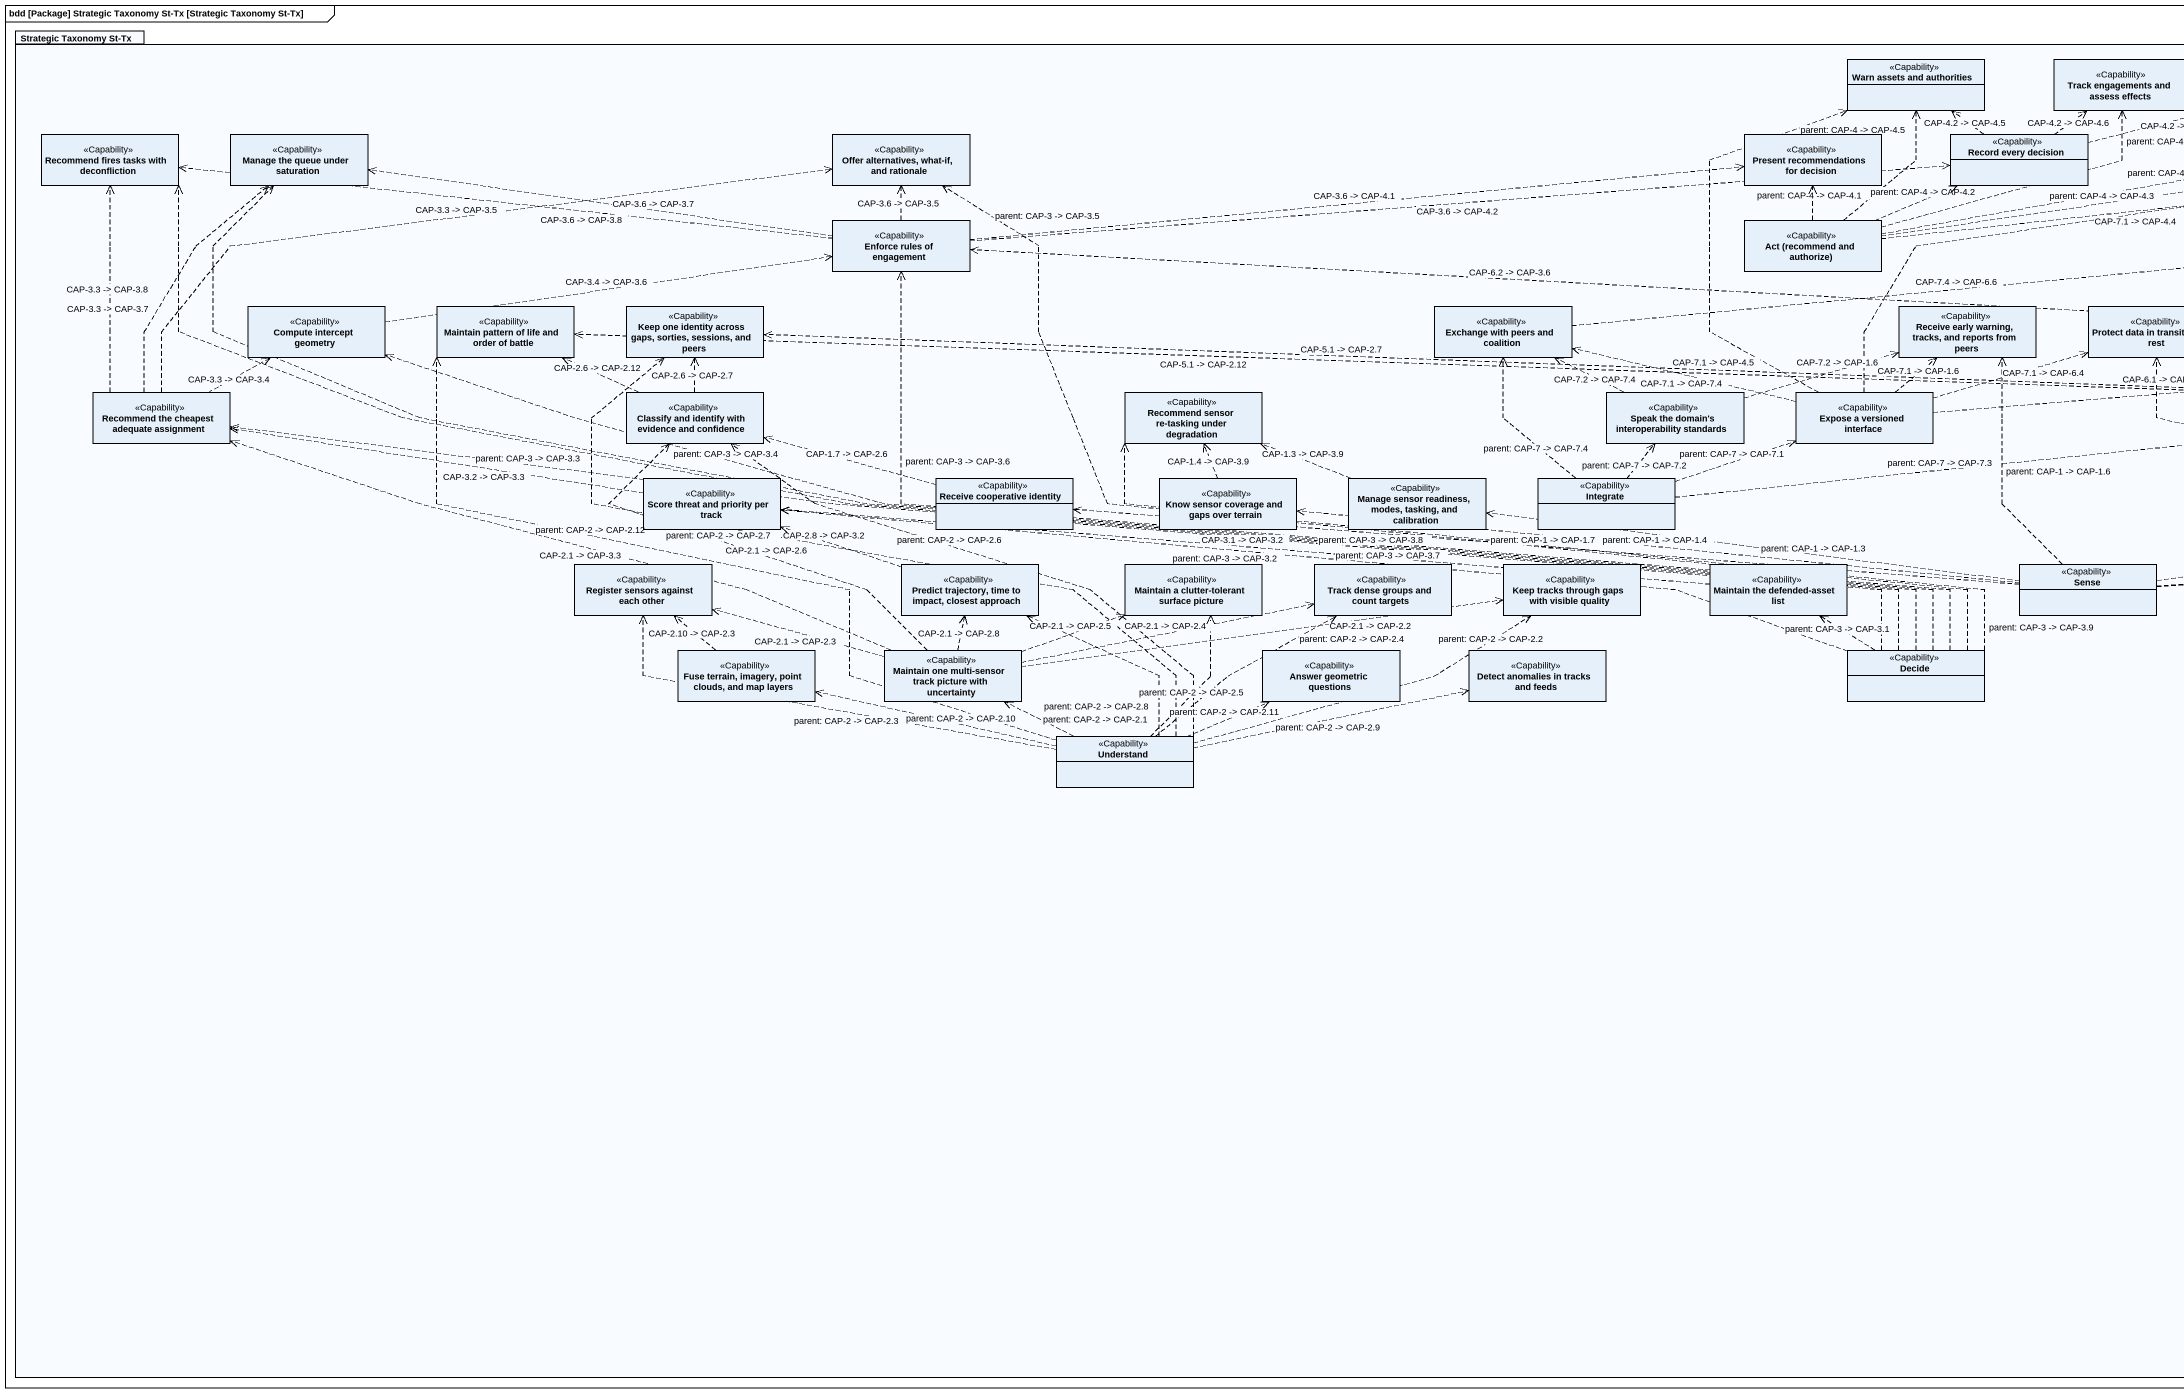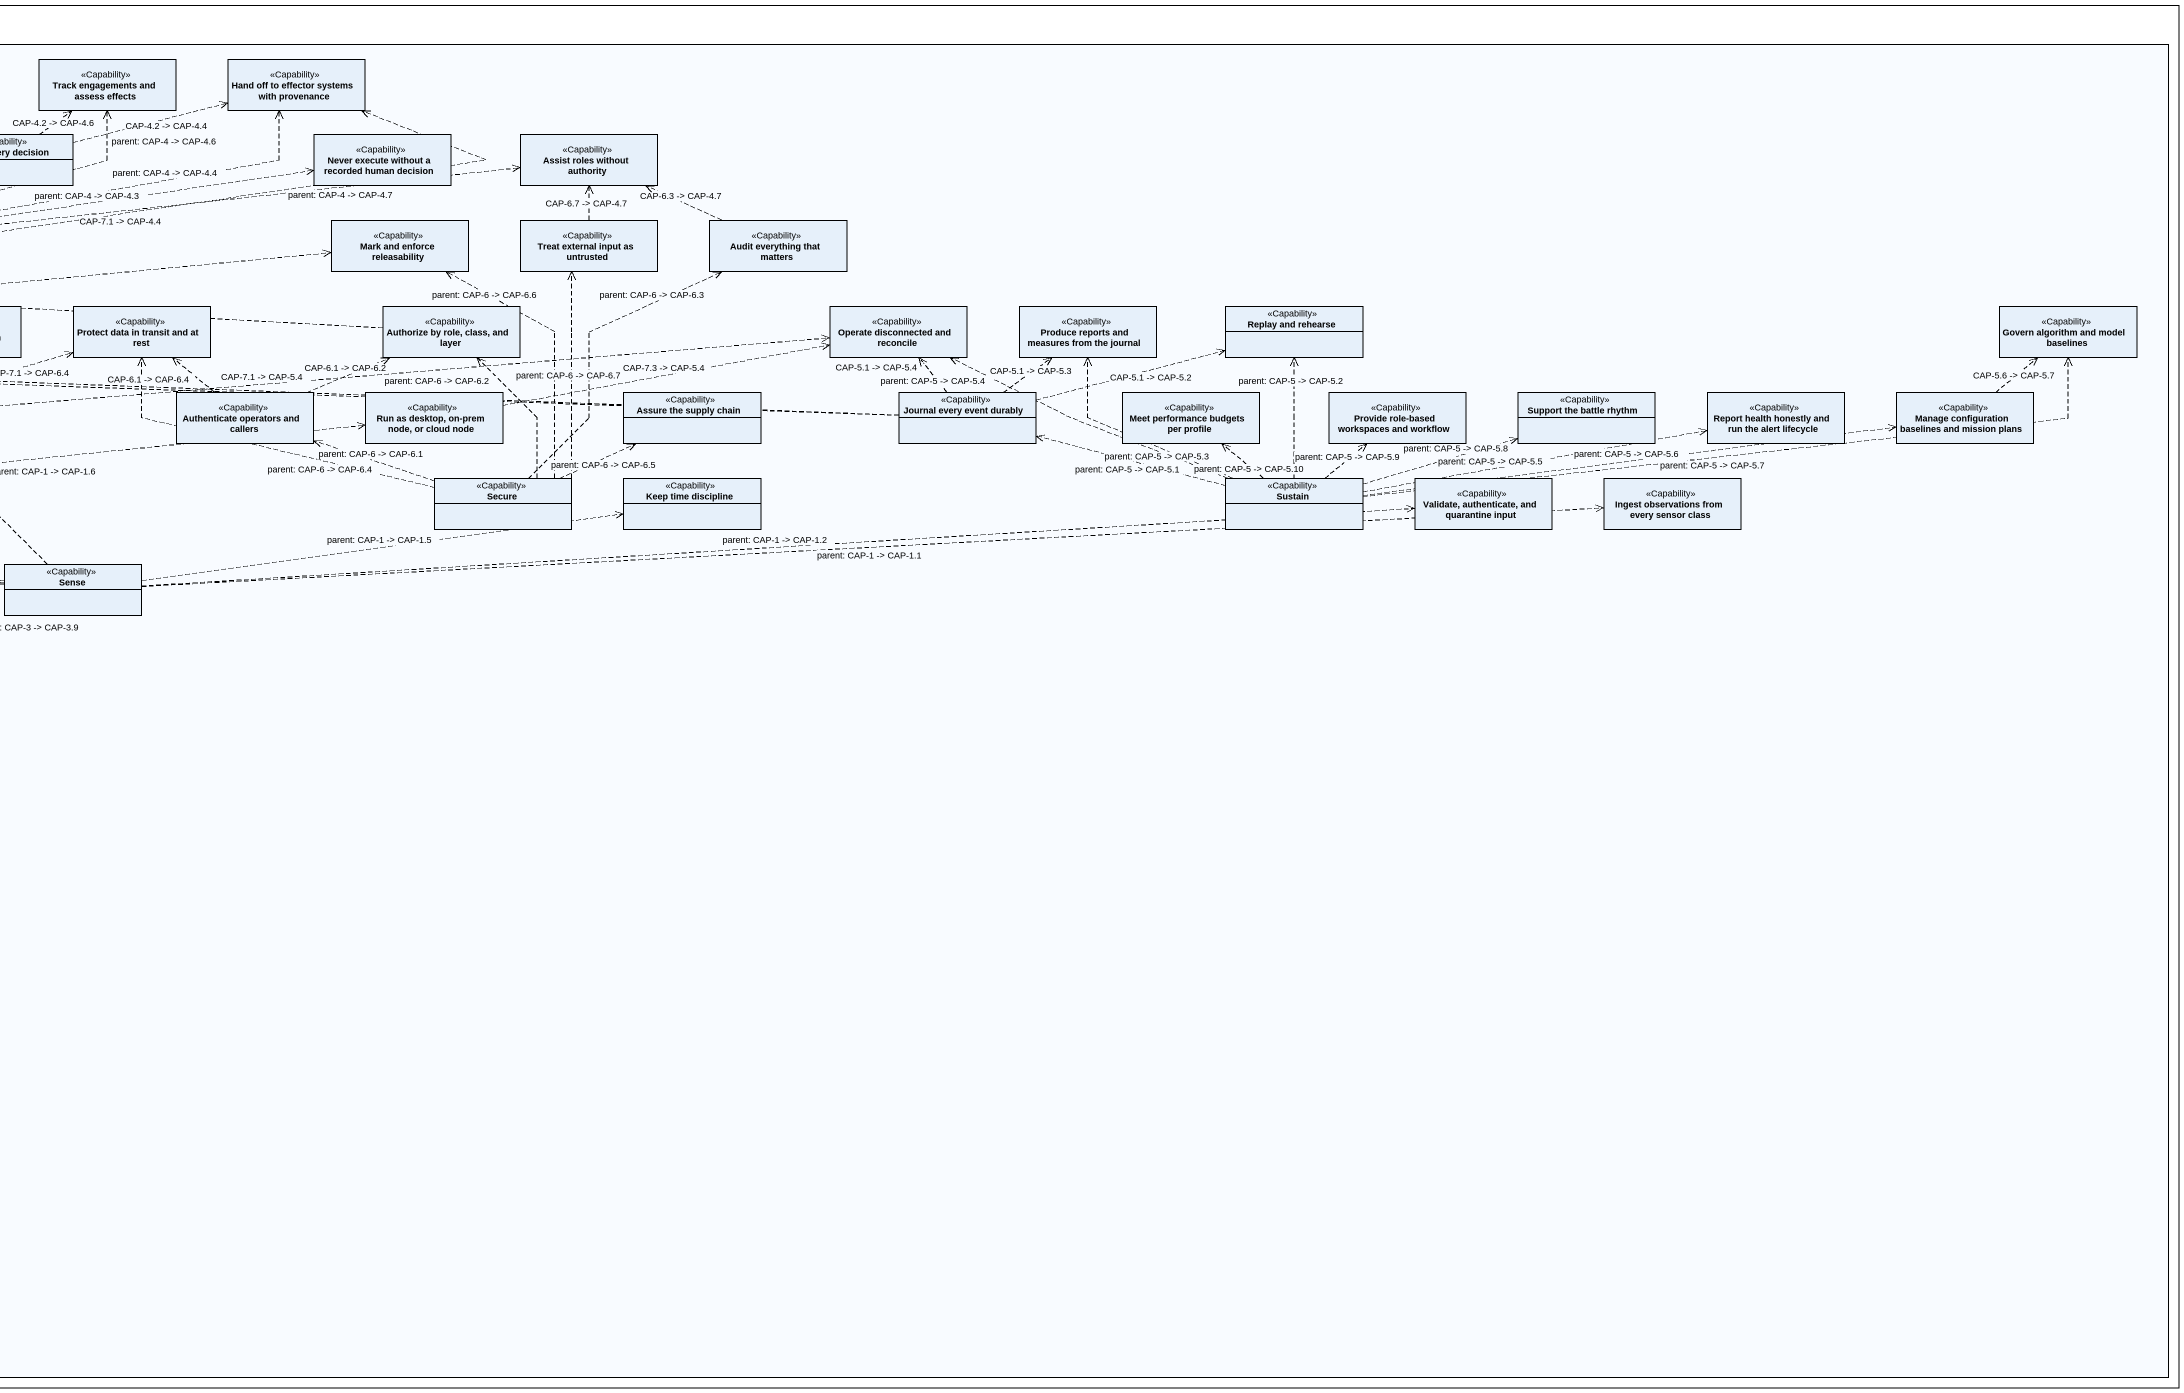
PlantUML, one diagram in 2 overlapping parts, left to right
@startuml
mainframe bdd [Package] Strategic Taxonomy St-Tx [Strategic Taxonomy St-Tx]
hide circle
hide empty members
package "Strategic Taxonomy St-Tx" as Strategic_Taxonomy_St_Tx {
  class "Warn assets and authorities" as Warn_assets_and_authorities <<Capability>>
  class "Track engagements and assess effects" as Track_engagements_and <<Capability>>
  class "Hand off to effector systems with provenance" as Hand_off_to_effector <<Capability>>
  class "Recommend fires tasks with deconfliction" as Recommend_fires_tasks_with <<Capability>>
  class "Manage the queue under saturation" as Manage_the_queue_under <<Capability>>
  class "Offer alternatives, what-if, and rationale" as Offer_alternatives_what_if <<Capability>>
  class "Present recommendations for decision" as Present_recommendations_for <<Capability>>
  class "Record every decision" as Record_every_decision <<Capability>>
  class "Never execute without a recorded human decision" as Never_execute_without_a <<Capability>>
  class "Assist roles without authority" as Assist_roles_without <<Capability>>
  class "Enforce rules of engagement" as Enforce_rules_of_engagement <<Capability>>
  class "Act (recommend and authorize)" as Act_recommend_and_authorize <<Capability>>
  class "Mark and enforce releasability" as Mark_and_enforce <<Capability>>
  class "Treat external input as untrusted" as Treat_external_input_as <<Capability>>
  class "Audit everything that matters" as Audit_everything_that <<Capability>>
  class "Compute intercept geometry" as Compute_intercept_geometry <<Capability>>
  class "Maintain pattern of life and order of battle" as Maintain_pattern_of_life <<Capability>>
  class "Keep one identity across gaps, sorties, sessions, and peers" as Keep_one_identity_across <<Capability>>
  class "Exchange with peers and coalition" as Exchange_with_peers_and <<Capability>>
  class "Receive early warning, tracks, and reports from peers" as Receive_early_warning <<Capability>>
  class "Protect data in transit and at rest" as Protect_data_in_transit_and <<Capability>>
  class "Authorize by role, class, and layer" as Authorize_by_role_class_and <<Capability>>
  class "Operate disconnected and reconcile" as Operate_disconnected_and <<Capability>>
  class "Produce reports and measures from the journal" as Produce_reports_and <<Capability>>
  class "Replay and rehearse" as Replay_and_rehearse <<Capability>>
  class "Govern algorithm and model baselines" as Govern_algorithm_and_model <<Capability>>
  class "Recommend the cheapest adequate assignment" as Recommend_the_cheapest <<Capability>>
  class "Classify and identify with evidence and confidence" as Classify_and_identify_with <<Capability>>
  class "Recommend sensor re-tasking under degradation" as Recommend_sensor_re_tasking <<Capability>>
  class "Speak the domain's interoperability standards" as Speak_the_domain_s <<Capability>>
  class "Expose a versioned interface" as Expose_a_versioned_interface <<Capability>>
  class "Authenticate operators and callers" as Authenticate_operators_and <<Capability>>
  class "Run as desktop, on-prem node, or cloud node" as Run_as_desktop_on_prem_node <<Capability>>
  class "Assure the supply chain" as Assure_the_supply_chain <<Capability>>
  class "Journal every event durably" as Journal_every_event_durably <<Capability>>
  class "Meet performance budgets per profile" as Meet_performance_budgets <<Capability>>
  class "Provide role-based workspaces and workflow" as Provide_role_based <<Capability>>
  class "Support the battle rhythm" as Support_the_battle_rhythm <<Capability>>
  class "Report health honestly and run the alert lifecycle" as Report_health_honestly_and <<Capability>>
  class "Manage configuration baselines and mission plans" as Manage_configuration <<Capability>>
  class "Score threat and priority per track" as Score_threat_and_priority <<Capability>>
  class "Receive cooperative identity" as Receive_cooperative_identity <<Capability>>
  class "Know sensor coverage and gaps over terrain" as Know_sensor_coverage_and <<Capability>>
  class "Manage sensor readiness, modes, tasking, and calibration" as Manage_sensor_readiness <<Capability>>
  class Integrate <<Capability>>
  class Secure <<Capability>>
  class "Keep time discipline" as Keep_time_discipline <<Capability>>
  class Sustain <<Capability>>
  class "Validate, authenticate, and quarantine input" as Validate_authenticate_and <<Capability>>
  class "Ingest observations from every sensor class" as Ingest_observations_from <<Capability>>
  class "Register sensors against each other" as Register_sensors_against <<Capability>>
  class "Predict trajectory, time to impact, closest approach" as Predict_trajectory_time_to <<Capability>>
  class "Maintain a clutter-tolerant surface picture" as Maintain_a_clutter_tolerant <<Capability>>
  class "Track dense groups and count targets" as Track_dense_groups_and <<Capability>>
  class "Keep tracks through gaps with visible quality" as Keep_tracks_through_gaps <<Capability>>
  class "Maintain the defended-asset list" as Maintain_the_defended_asset <<Capability>>
  class Sense <<Capability>>
  class "Fuse terrain, imagery, point clouds, and map layers" as Fuse_terrain_imagery_point <<Capability>>
  class "Maintain one multi-sensor track picture with uncertainty" as Maintain_one_multi_sensor <<Capability>>
  class "Answer geometric questions" as Answer_geometric_questions <<Capability>>
  class "Detect anomalies in tracks and feeds" as Detect_anomalies_in_tracks <<Capability>>
  class Decide <<Capability>>
  class Understand <<Capability>>
}
Record_every_decision .up.> Warn_assets_and_authorities : CAP-4.2 -> CAP-4.5
Record_every_decision .up.> Track_engagements_and : CAP-4.2 -> CAP-4.6
Record_every_decision .right.> Hand_off_to_effector : CAP-4.2 -> CAP-4.4
Enforce_rules_of_engagement .left.> Recommend_fires_tasks_with : CAP-3.6 -> CAP-3.8
Enforce_rules_of_engagement .left.> Manage_the_queue_under : CAP-3.6 -> CAP-3.7
Enforce_rules_of_engagement .up.> Offer_alternatives_what_if : CAP-3.6 -> CAP-3.5
Enforce_rules_of_engagement .right.> Present_recommendations_for : CAP-3.6 -> CAP-4.1
Enforce_rules_of_engagement .right.> Record_every_decision : CAP-3.6 -> CAP-4.2
Act_recommend_and_authorize .up.> Warn_assets_and_authorities : parent: CAP-4 -> CAP-4.5
Act_recommend_and_authorize .right.> Track_engagements_and : parent: CAP-4 -> CAP-4.6
Act_recommend_and_authorize .right.> Hand_off_to_effector : parent: CAP-4 -> CAP-4.4
Act_recommend_and_authorize .up.> Present_recommendations_for : parent: CAP-4 -> CAP-4.1
Act_recommend_and_authorize .right.> Record_every_decision : parent: CAP-4 -> CAP-4.2
Act_recommend_and_authorize .right.> Never_execute_without_a : parent: CAP-4 -> CAP-4.3
Act_recommend_and_authorize .right.> Assist_roles_without : parent: CAP-4 -> CAP-4.7
Treat_external_input_as .up.> Assist_roles_without : CAP-6.7 -> CAP-4.7
Audit_everything_that .left.> Assist_roles_without : CAP-6.3 -> CAP-4.7
Compute_intercept_geometry .right.> Enforce_rules_of_engagement : CAP-3.4 -> CAP-3.6
Exchange_with_peers_and .right.> Mark_and_enforce : CAP-7.4 -> CAP-6.6
Authorize_by_role_class_and .left.> Enforce_rules_of_engagement : CAP-6.2 -> CAP-3.6
Recommend_the_cheapest .up.> Recommend_fires_tasks_with : CAP-3.3 -> CAP-3.8
Recommend_the_cheapest .up.> Manage_the_queue_under : CAP-3.3 -> CAP-3.7
Recommend_the_cheapest .right.> Offer_alternatives_what_if : CAP-3.3 -> CAP-3.5
Recommend_the_cheapest .right.> Compute_intercept_geometry : CAP-3.3 -> CAP-3.4
Classify_and_identify_with .left.> Maintain_pattern_of_life : CAP-2.6 -> CAP-2.12
Classify_and_identify_with .up.> Keep_one_identity_across : CAP-2.6 -> CAP-2.7
Speak_the_domain_s .left.> Exchange_with_peers_and : CAP-7.2 -> CAP-7.4
Speak_the_domain_s .right.> Receive_early_warning : CAP-7.2 -> CAP-1.6
Expose_a_versioned_interface .up.> Warn_assets_and_authorities : CAP-7.1 -> CAP-4.5
Expose_a_versioned_interface .up.> Hand_off_to_effector : CAP-7.1 -> CAP-4.4
Expose_a_versioned_interface .left.> Exchange_with_peers_and : CAP-7.1 -> CAP-7.4
Expose_a_versioned_interface .up.> Receive_early_warning : CAP-7.1 -> CAP-1.6
Expose_a_versioned_interface .right.> Protect_data_in_transit_and : CAP-7.1 -> CAP-6.4
Expose_a_versioned_interface .right.> Operate_disconnected_and : CAP-7.1 -> CAP-5.4
Authenticate_operators_and .up.> Protect_data_in_transit_and : CAP-6.1 -> CAP-6.4
Authenticate_operators_and .right.> Authorize_by_role_class_and : CAP-6.1 -> CAP-6.2
Run_as_desktop_on_prem_node .right.> Operate_disconnected_and : CAP-7.3 -> CAP-5.4
Journal_every_event_durably .left.> Maintain_pattern_of_life : CAP-5.1 -> CAP-2.12
Journal_every_event_durably .left.> Keep_one_identity_across : CAP-5.1 -> CAP-2.7
Journal_every_event_durably .up.> Operate_disconnected_and : CAP-5.1 -> CAP-5.4
Journal_every_event_durably .up.> Produce_reports_and : CAP-5.1 -> CAP-5.3
Journal_every_event_durably .right.> Replay_and_rehearse : CAP-5.1 -> CAP-5.2
Manage_configuration .up.> Govern_algorithm_and_model : CAP-5.6 -> CAP-5.7
Score_threat_and_priority .left.> Recommend_the_cheapest : CAP-3.2 -> CAP-3.3
Receive_cooperative_identity .left.> Classify_and_identify_with : CAP-1.7 -> CAP-2.6
Know_sensor_coverage_and .up.> Recommend_sensor_re_tasking : CAP-1.4 -> CAP-3.9
Manage_sensor_readiness .left.> Recommend_sensor_re_tasking : CAP-1.3 -> CAP-3.9
Integrate .up.> Exchange_with_peers_and : parent: CAP-7 -> CAP-7.4
Integrate .up.> Speak_the_domain_s : parent: CAP-7 -> CAP-7.2
Integrate .right.> Expose_a_versioned_interface : parent: CAP-7 -> CAP-7.1
Integrate .right.> Run_as_desktop_on_prem_node : parent: CAP-7 -> CAP-7.3
Secure .up.> Mark_and_enforce : parent: CAP-6 -> CAP-6.6
Secure .up.> Treat_external_input_as : parent: CAP-6 -> CAP-6.7
Secure .up.> Audit_everything_that : parent: CAP-6 -> CAP-6.3
Secure .left.> Protect_data_in_transit_and : parent: CAP-6 -> CAP-6.4
Secure .up.> Authorize_by_role_class_and : parent: CAP-6 -> CAP-6.2
Secure .left.> Authenticate_operators_and : parent: CAP-6 -> CAP-6.1
Secure .right.> Assure_the_supply_chain : parent: CAP-6 -> CAP-6.5
Sustain .left.> Operate_disconnected_and : parent: CAP-5 -> CAP-5.4
Sustain .up.> Produce_reports_and : parent: CAP-5 -> CAP-5.3
Sustain .up.> Replay_and_rehearse : parent: CAP-5 -> CAP-5.2
Sustain .right.> Govern_algorithm_and_model : parent: CAP-5 -> CAP-5.7
Sustain .left.> Journal_every_event_durably : parent: CAP-5 -> CAP-5.1
Sustain .up.> Meet_performance_budgets : parent: CAP-5 -> CAP-5.10
Sustain .up.> Provide_role_based : parent: CAP-5 -> CAP-5.9
Sustain .right.> Support_the_battle_rhythm : parent: CAP-5 -> CAP-5.8
Sustain .right.> Report_health_honestly_and : parent: CAP-5 -> CAP-5.5
Sustain .right.> Manage_configuration : parent: CAP-5 -> CAP-5.6
Predict_trajectory_time_to .left.> Score_threat_and_priority : CAP-2.8 -> CAP-3.2
Maintain_the_defended_asset .left.> Score_threat_and_priority : CAP-3.1 -> CAP-3.2
Sense .up.> Receive_early_warning : parent: CAP-1 -> CAP-1.6
Sense .left.> Receive_cooperative_identity : parent: CAP-1 -> CAP-1.7
Sense .left.> Know_sensor_coverage_and : parent: CAP-1 -> CAP-1.4
Sense .left.> Manage_sensor_readiness : parent: CAP-1 -> CAP-1.3
Sense .right.> Keep_time_discipline : parent: CAP-1 -> CAP-1.5
Sense .right.> Validate_authenticate_and : parent: CAP-1 -> CAP-1.2
Sense .right.> Ingest_observations_from : parent: CAP-1 -> CAP-1.1
Fuse_terrain_imagery_point .up.> Register_sensors_against : CAP-2.10 -> CAP-2.3
Maintain_one_multi_sensor .left.> Recommend_the_cheapest : CAP-2.1 -> CAP-3.3
Maintain_one_multi_sensor .up.> Classify_and_identify_with : CAP-2.1 -> CAP-2.6
Maintain_one_multi_sensor .left.> Register_sensors_against : CAP-2.1 -> CAP-2.3
Maintain_one_multi_sensor .up.> Predict_trajectory_time_to : CAP-2.1 -> CAP-2.8
Maintain_one_multi_sensor .right.> Maintain_a_clutter_tolerant : CAP-2.1 -> CAP-2.5
Maintain_one_multi_sensor .right.> Track_dense_groups_and : CAP-2.1 -> CAP-2.4
Maintain_one_multi_sensor .right.> Keep_tracks_through_gaps : CAP-2.1 -> CAP-2.2
Decide .left.> Recommend_fires_tasks_with : parent: CAP-3 -> CAP-3.8
Decide .left.> Manage_the_queue_under : parent: CAP-3 -> CAP-3.7
Decide .left.> Offer_alternatives_what_if : parent: CAP-3 -> CAP-3.5
Decide .left.> Enforce_rules_of_engagement : parent: CAP-3 -> CAP-3.6
Decide .left.> Compute_intercept_geometry : parent: CAP-3 -> CAP-3.4
Decide .left.> Recommend_the_cheapest : parent: CAP-3 -> CAP-3.3
Decide .left.> Recommend_sensor_re_tasking : parent: CAP-3 -> CAP-3.9
Decide .left.> Score_threat_and_priority : parent: CAP-3 -> CAP-3.2
Decide .up.> Maintain_the_defended_asset : parent: CAP-3 -> CAP-3.1
Understand .up.> Maintain_pattern_of_life : parent: CAP-2 -> CAP-2.12
Understand .up.> Keep_one_identity_across : parent: CAP-2 -> CAP-2.7
Understand .up.> Classify_and_identify_with : parent: CAP-2 -> CAP-2.6
Understand .left.> Register_sensors_against : parent: CAP-2 -> CAP-2.3
Understand .up.> Predict_trajectory_time_to : parent: CAP-2 -> CAP-2.8
Understand .up.> Maintain_a_clutter_tolerant : parent: CAP-2 -> CAP-2.5
Understand .up.> Track_dense_groups_and : parent: CAP-2 -> CAP-2.4
Understand .right.> Keep_tracks_through_gaps : parent: CAP-2 -> CAP-2.2
Understand .left.> Fuse_terrain_imagery_point : parent: CAP-2 -> CAP-2.10
Understand .left.> Maintain_one_multi_sensor : parent: CAP-2 -> CAP-2.1
Understand .right.> Answer_geometric_questions : parent: CAP-2 -> CAP-2.11
Understand .right.> Detect_anomalies_in_tracks : parent: CAP-2 -> CAP-2.9
@enduml
